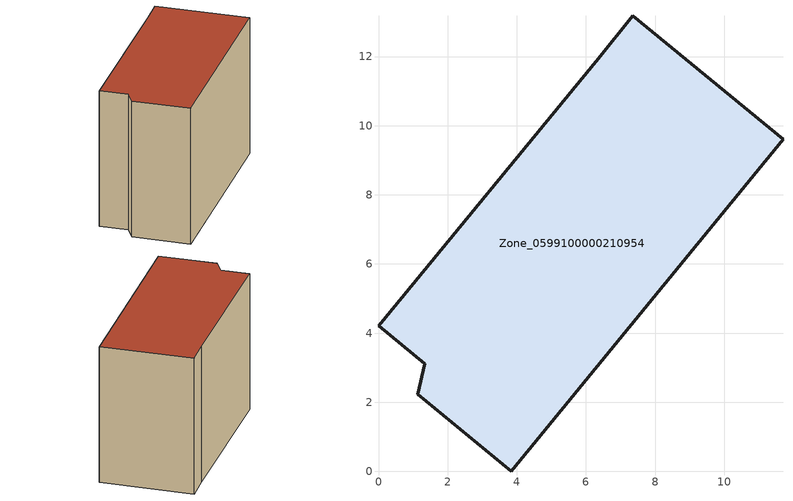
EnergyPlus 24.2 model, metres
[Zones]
Zone_0599100000210954
 floor ground (C_G): 1.14,2.23 1.33,3.12 0,4.22 6.35,11.93 7.36,13.19 11.7,9.61 3.84,0 z0
 wall outside (C_F): 1.33,3.12 1.14,2.23 3.84,0 11.7,9.61 7.36,13.19 6.35,11.93 0,4.22 1.33,3.12 z0:8.59
 roof outside (C_R): 6.35,11.93 0,4.22 1.33,3.12 1.14,2.23 3.84,0 11.7,9.61 7.36,13.19 z8.59
[BUILDING]
Pand.0599100000210954: North Axis=0; Terrain=City; Loads Convergence Tolerance Value=0.04; Temperature Convergence Tolerance Value=0.4; Solar Distribution=FullExterior; Maximum Number of Warmup Days=25; Minimum Number of Warmup Days=1
[Site:Location]
Rotterdam.The.Hague.AP_ZH_NLD Design_Conditions: Latitude=51.96; Longitude=4.45; Time Zone=1; Elevation=-4.5
[SITE:GROUNDTEMPERATURE:BUILDINGSURFACE]
18, 18, 18, 18, 18, 18, 18, 18, 18, 18, 18, 18
[MATERIAL] Thermal Absorptance=0.9; Solar Absorptance=0.7; Visible Absorptance=0.7
Name | Roughness | Thickness | Conductivity | Density | Specific Heat
G.TI.1946 | MediumSmooth | 0.15 | 1 | 540 | 1210
F.TI.1946 | Rough | 0.3 | 0.857143 | 1920 | 840
R.TI.1946 | MediumRough | 0.2 | 0.1 | 1500 | 1000
[CONSTRUCTION]
C_G: G.TI.1946
C_F: F.TI.1946
C_R: R.TI.1946
[ZONE]
Zone_0599100000210954: Type=1; Multiplier=1; Ceiling Height=Autocalculate; Volume=Autocalculate; Floor Area=autocalculate; Part of Total Floor Area=Yes
[ZONEINFILTRATION:DESIGNFLOWRATE]
Infil_Zone_0599100000210954: Zone or ZoneList or Space or SpaceList=Zone_0599100000210954; Schedule=AlwaysOn; Design Flow Rate Calculation Method=Flow/Area; Flow Rate per Floor Area=0.003; Constant Term Coefficient=1; Temperature Term Coefficient=0; Velocity Term Coefficient=0; Velocity Squared Term Coefficient=0
[HVACTEMPLATE:ZONE:IDEALLOADSAIRSYSTEM]
Zone_0599100000210954: Maximum Heating Supply Air Temperature=50; Minimum Cooling Supply Air Temperature=13; Maximum Heating Supply Air Humidity Ratio=0.0156; Minimum Cooling Supply Air Humidity Ratio=0.0077; Heating Limit=NoLimit; Cooling Limit=NoLimit; Dehumidification Control Type=ConstantSensibleHeatRatio; Cooling Sensible Heat Ratio=0.7; Dehumidification Setpoint=60; Humidification Control Type=None; Humidification Setpoint=30; Outdoor Air Method=None; Outdoor Air Flow Rate per Person=0.00944; Outdoor Air Flow Rate per Zone Floor Area=0; Outdoor Air Flow Rate per Zone=0; Demand Controlled Ventilation Type=None; Outdoor Air Economizer Type=NoEconomizer; Heat Recovery Type=None; Sensible Heat Recovery Effectiveness=0.7; Latent Heat Recovery Effectiveness=0.65
[ZONECONTROL:THERMOSTAT]
ThermostatControl_Zone_0599100000210954: Zone or ZoneList=Zone_0599100000210954; Control Type Schedule=DualSetpointControlType; Control 1=Thermostat_Zone_0599100000210954; Temperature Difference Between Cutout And Setpoint=0
[THERMOSTATSETPOINT:DUALSETPOINT]
Thermostat_Zone_0599100000210954: Heating Setpoint Temperature Schedule=HeatingSetpoint_Zone_0599100000210954; Cooling Setpoint Temperature Schedule=CoolingSetpoint_Zone_0599100000210954
[SCHEDULE:COMPACT]
HeatingSetpoint_Zone_0599100000210954: Through: 12/31, For: AllDays, Until: 24:00, 21
CoolingSetpoint_Zone_0599100000210954: Through: 12/31, For: AllDays, Until: 24:00, 24
DualSetpointControlType: Through: 12/31, For: AllDays, Until: 24:00, 4
AlwaysOn: Through: 12/31, For: AllDays, Until: 24:00, 1
